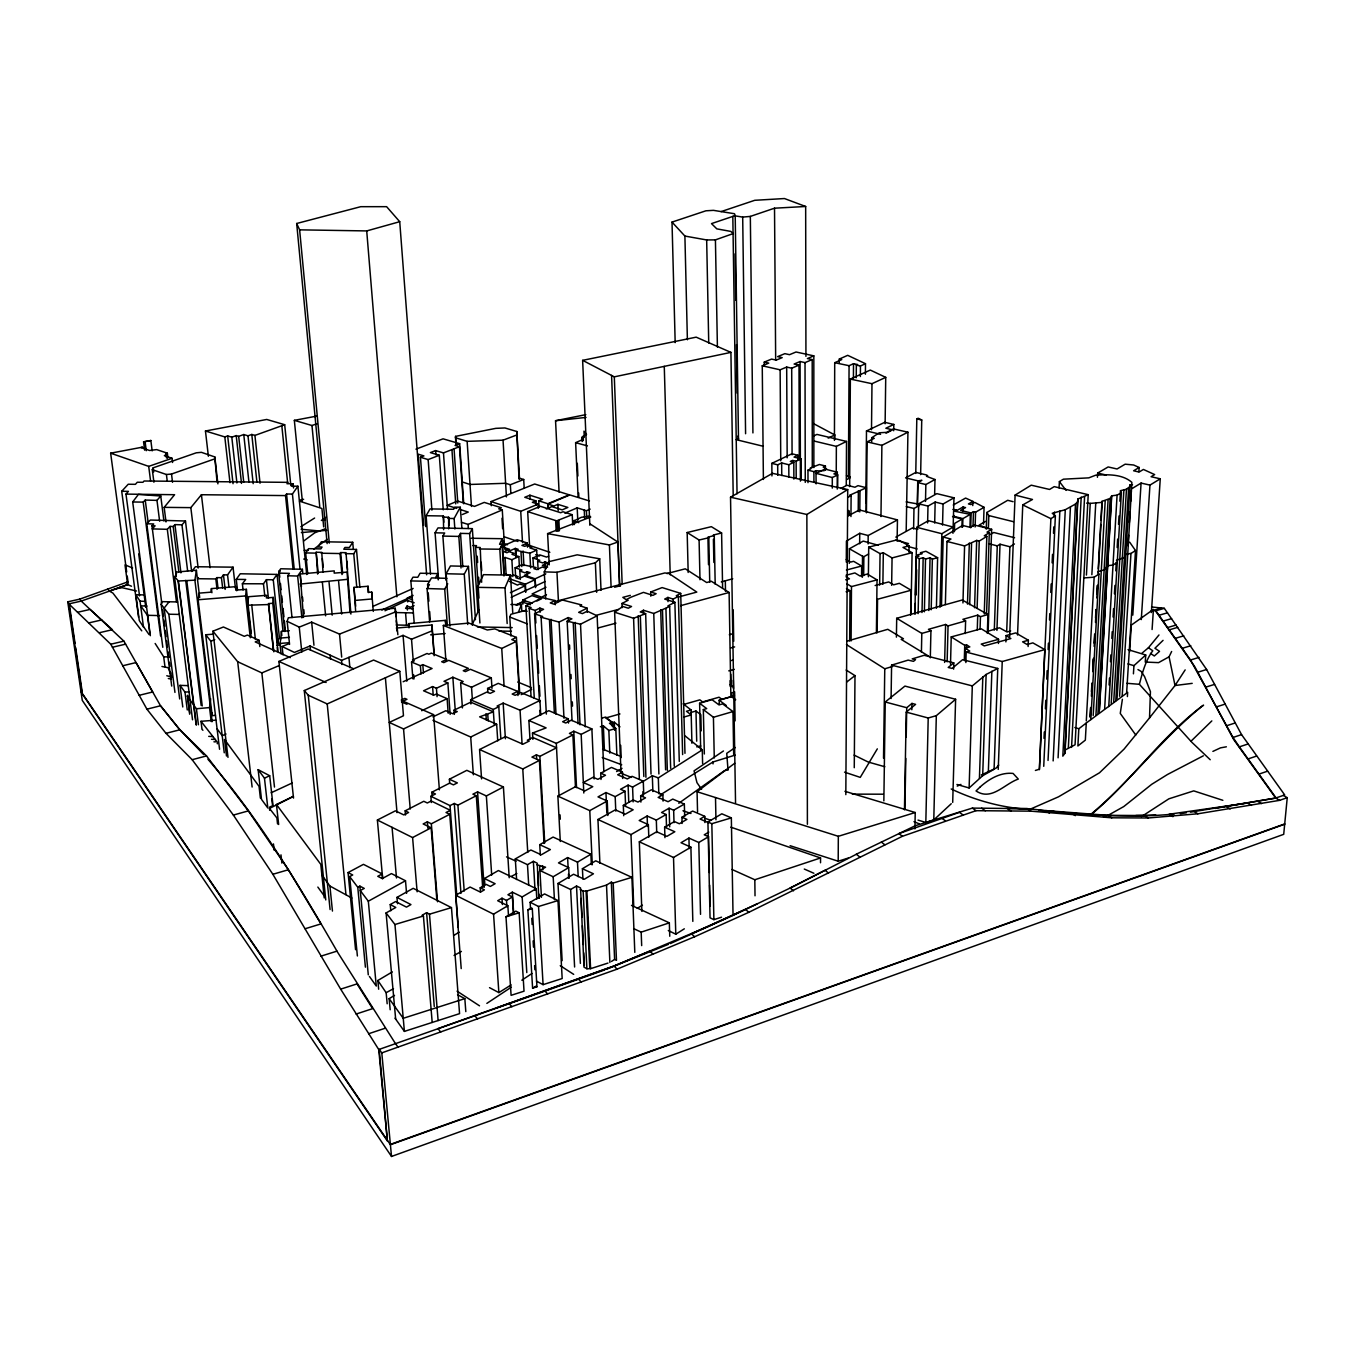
<?xml version="1.0" encoding="UTF-8"?>
<svg xmlns="http://www.w3.org/2000/svg" width="1355" height="1355" viewBox="0 0 1355 1355"><rect width="100%" height="100%" fill="white"/><g stroke="black" fill="none" stroke-linecap="round" stroke-linejoin="round"><path stroke-width="1.5" d="M816.133 483.887L815.947 470.659L821.841 471.201M820.537 862.762L820.537 857.952L730.819 827.16M825.398 470.168L825.415 466.018L819.385 464.494L810.273 468.034L810.832 468.762L807.97 470.168L808.003 482.651M832.275 488.105L832.309 477.536L837.729 474.877L837.678 487.529M834.426 440.375L834.714 362.7L841.743 359.583L839.287 359.075L839.27 363.259M834.731 439.037L834.748 434.921L812.932 423.302M836.255 471.371L836.357 446.388L846.519 441.425L846.265 484.938M837.238 489.07L837.322 472.218L824.958 469.067L816.133 473.352L832.309 477.536M790.117 845.706L838.203 861.221L838.322 836.306L915.235 812.526L914.896 828.921M846.299 562.105L846.418 541.068L859.731 533.311L868.182 535.53L897.45 519.913L897.112 540.916M845.825 794.64L847.722 489.595L772.486 473.335L730.531 497.2L735.545 802.939M848.382 477.451L849.077 365.698L853.515 363.699L857.63 364.546L856.343 365.139L856.241 377.774M303.486 617.44L300.183 574.012L334.245 570.878L334.177 573.114L347.066 572.115L349.996 612.697M848.823 515.544L848.637 510.462M849.009 515.222L849.043 511.072M849.297 563.392L849.399 548.758L863.237 541.102L878.396 545.303M849.653 486.631L850.364 379.078L870.3 370.067L885.73 377.368L885.12 423.759M849.67 640.949L850.008 590.678L846.485 588.527M850.957 516.543L851.109 495.642L849.653 495.269L866.37 487.732L866.15 510.547M851.092 640.949L851.482 586.596L846.723 583.683M853.413 378.418L853.515 363.699M854.26 767.709L854.988 675.62L846.13 670.048M858.206 511.479L858.376 490.679M860.374 376.538L860.459 365.986L865.489 363.699L865.405 374.234M859.646 543.762L859.731 533.311M859.798 511.902L859.985 491.086M861.56 576.502L861.661 566.017L853.599 561.309L850.584 562.088L846.231 559.547M862.339 577.298L862.525 556.244L849.399 548.758M863.677 575.655L863.846 556.702L868.589 554.009M865.794 502.807L866.489 430.975L884.747 422.32L893.809 424.454L893.707 430.755M866.421 512.783L867.132 441.882L874.246 438.326L871.705 437.733L871.672 441.95M868.098 543.914L868.182 535.53M868.386 576.756L868.707 547.149L895.536 540.239L899.585 540.56L909.103 545.828L908.985 552.179M871.502 429.704L871.976 383.702L885.73 377.368M876.397 632.666L877.041 579.889L867.302 574.08L859.951 575.994L854.903 572.945L846.062 575.248M877.142 632.785L877.549 599.249L911.119 590.238L910.645 615.238M879.649 585.089L880.056 553.619L868.707 547.149M880.97 516.56L881.885 445.338L907.935 432.211L906.19 530.889M882.884 584.225L883.308 552.772L880.056 553.619M883.528 758.173L884.764 668.794L846.435 644.574M883.85 800.873L885.238 701.992L904.92 686.087L955.614 699.265L952.701 802.397M891.641 585.326L892.064 557.921L883.308 552.772M891.082 698.536L891.59 665.136L908.138 660.122L913.507 661.342L915.506 659.665L912.186 658.903L924.144 655.295L953.785 662.9L953.615 669.167M896.4 637.138L896.705 618.287L962.253 599.994L987.964 614.543L987.321 633.395M904.463 809.799L906.258 712.12L915.573 704.38L911.949 703.414L906.749 707.716L906.207 737.323M904.886 809.206L905.817 758.461M910.95 613.561L912.101 552.671L902.989 547.42L909.103 545.828M913.592 528.992L913.981 508.481L919.283 505.517M915.76 473.437L916.81 418.898L918.148 418.238L921.739 419.999L920.638 474.623M911.83 709.749L911.949 703.414M914.896 613.815L916.014 556.939L918.927 556.177L916.929 555.059L922.179 553.67L920.435 552.721L925.922 551.265L937.609 557.701L936.407 608.31M915.082 614.069L915.286 603.483M915.455 595.031L916.793 527.332L928.378 520.676L953.124 527.027L941.844 533.718L916.793 527.332M917.267 505.737L917.725 482.566L921.874 480.297L917.962 480.839L905.631 477.875L915.811 472.404L926.193 474.877L927.701 475.673L926.515 476.316L934.984 479.518L934.645 494.219M917.504 503.958L917.962 480.839M916.132 594.997L916.641 569.778M918.233 526.926L918.69 503.789L936.847 493.643L953.971 497.81L952.971 533.294M918.131 613.595L919.249 558.751L916.014 556.939M922.01 612.528L923.161 557.718L919.249 558.751M921.417 652.145L921.807 633.412L896.705 618.287M925.499 501.418L925.855 484.531L934.984 479.518M924.381 611.799L925.516 559.022L923.161 557.718M927.616 522.962L927.989 506.093L935.17 502.061L943.063 504.009L953.971 497.81M928.886 610.546L930.055 557.82L925.516 559.022M918.013 820.114L925.821 822.434L928.209 717.998L936.322 715.66L955.614 699.265M931.19 609.767L932.359 559.09L930.055 557.82M930.309 657.819L930.936 630.786L928.463 629.33L945.604 624.469L948.06 625.908L965.607 620.912L965.234 633.53M934.679 523.064L935.17 502.061M925.821 822.434L933.781 819.944L936.322 715.66M940.031 607.294L941.844 533.718M942.538 525.062L943.063 504.009M941.471 606.193L943.182 537.071L962.541 525.435L970.316 527.349L974.194 525.012L991.64 529.297L988.1 632.785M945.367 604.533L946.993 541.458L950.956 539.036L943.182 537.071M944.621 662.426L945.604 624.469M947.128 661.816L948.06 625.908M950.499 664.323L951.227 636.918L981.189 628.771L998.567 639.306L998.415 643.473M954.411 531.702L954.631 523.403L962.152 519.067L961.914 527.332M962.965 511.191L963.083 506.99L965.539 507.6L960.678 510.361L971.145 513.003L973.466 511.665L975.566 512.19L984.069 507.312L983.527 524.131M962.66 526.892L962.897 518.626L970.332 514.341L969.96 527.01M962.948 602.958L964.591 545.913L976.684 540.425L979.259 541.068L986.83 536.394L984.238 613.967M964.303 659.953L964.743 645.353L951.227 636.918M964.726 660.732L965.099 648.181L969.807 646.877L966.555 644.861L964.743 645.353M967.487 604.127L969.333 542.999M965.861 662.561L966.183 652.077L969.74 651.077L965.099 648.181M966.437 649.028L966.555 644.861M970.705 527.773L971.145 513.003M969.689 604.72L971.552 543.575M972.771 505.601L972.907 501.418L965.607 498.064L953.226 505.025M973.009 526.434L973.466 511.665M975.109 526.96L975.566 512.19M974.567 607.734L976.684 540.425M969.113 787.966L972.314 685.901L986.135 674.468L997.754 668.455L994.079 769.284L982.68 775.721L969.113 787.966L956.952 784.477M977.107 608.429L979.259 541.068M977.26 629.804L977.734 615.136L962.897 619.337L965.607 620.912M980.055 629.262L980.461 616.677L977.734 615.136M986.271 529.195L986.813 512.495L1007.697 500.3L1013.117 501.689M979.428 778.295L982.832 676.873M988.405 528.145L988.828 515.577L986.813 512.495M986.559 614.188L989.302 532.667L987.05 532.109L991.64 529.297M982.68 775.721L986.135 674.468M1029.529 809.477L1058.458 796.842L1099.498 772.79L1124.091 749.078L1149.531 717.879L1150.429 691.626L1144.569 676.619L1141.181 671.403L1137.963 669.573M988.32 772.265L991.877 671.25M994.299 630.075L997.28 545.879L1000.024 544.219L1009.915 546.759L1014.455 543.948M996.924 630.414L1000.024 544.219M998.229 769.386L1002.243 661.528L1044.824 649.604L1039.37 769.234L1035.406 770.453M1005.884 641.897L1006.121 635.58L1015.691 632.921L1028.377 640.254L1028.123 646.504M1006.714 631.057L1009.915 546.759M1009.644 636.731L1015.098 495.1L1031.223 485.175L1049.549 489.443L1054.224 486.631L1088.217 494.677L1075.057 744.776L1065.166 749.976L1064.81 753.414L1062.828 756.158L1075.497 504.043L1077.564 501.79L1077.886 498.996L1088.217 494.677M1017.537 635.004L1022.754 504.907L1032.476 499.47L1015.098 495.1M1039.42 769.657L1050.887 518.66L1055.376 515.882L1052.259 513.274L1065.284 509.717L1075.497 504.043M1044.011 738.356L1044.298 732.005M1045.383 708.75L1045.772 700.281M1046.754 679.143L1047.144 670.691M1048.126 649.536L1048.414 643.185M1049.498 619.929L1049.786 613.595M1050.769 592.44L1051.158 583.988M1052.124 562.833L1052.53 554.381M1053.496 533.226L1053.8 526.892M1054.292 516.323L1054.478 512.088M1043.74 766.303L1055.376 515.882M1059.085 487.902L1059.39 481.601L1063.387 479.179L1088.81 477.858L1095.619 475.215C1107.679 474.385 1122.347 473.979 1131.865 482.363L1119.586 696.233M1048.042 760.426L1059.847 511.072M1053.14 760.917L1065.284 509.717M1058.086 757.818L1070.433 507.126M1064.81 753.414L1077.564 501.79M1065.166 749.976L1077.886 498.996M1068.35 747.706L1081.205 497.116M1071.551 747.418L1084.576 496.845M1086.422 575.062L1090.233 503.399L1102.14 502.366L1101.988 501.35L1110.168 498.403L1111.71 495.811L1117.079 495.134L1121.364 492.729L1120.5 490.679L1126.462 489.223L1129.901 486.53L1130.053 484.853L1132.509 484.684M1086.27 723.011L1078.817 728.77L1077.902 745.961L1085.338 740.135L1086.27 723.011L1127.665 692.371L1127.394 696.572M1091.859 574.706L1095.755 503.044M1097.431 477.265L1097.669 473.081L1108.153 466.95L1117.062 468.982L1125.158 464.189L1133.661 465.002L1139.132 467.492L1138.861 471.676M1086.303 720.86L1094.146 577.179L1098.922 574.097L1098.244 572.708M1090.064 716.761L1090.572 707.632M1091.453 691.524L1091.927 683.106M1092.774 667.642L1093.248 659.224M1094.129 643.134L1094.637 633.954M1095.534 617.897L1095.992 609.479M1096.856 593.964L1097.33 585.546M1098.261 568.71L1100.7 524.504M1100.938 520.303L1101.988 501.35M1090.233 717.252L1090.775 707.446M1091.402 696.182L1092.096 683.547M1092.757 671.657L1093.502 658.259M1094.163 646.386L1094.789 635.088M1095.484 622.453L1096.178 609.818M1096.839 597.962L1097.533 585.326M1098.16 573.995L1102.14 502.366M1090.843 719.539L1098.922 574.097M1093.197 715.508L1105.206 500.876M1095.941 714.83L1108.102 499.707M1097.94 713.289L1110.168 498.403M1099.193 711.765L1111.456 497.116M1099.447 710.189L1111.71 495.811M1104.647 708.733L1117.079 495.134M1109.084 684.952L1109.491 678.059M1110.439 661.697L1110.846 654.905M1111.811 638.459L1112.201 631.735M1113.082 616.999L1113.573 608.581M1114.437 593.846L1114.928 585.428M1115.792 570.845L1116.3 562.257M1117.164 547.522L1117.655 539.104M1118.519 524.368L1119.027 515.95M1119.891 501.215L1120.5 490.679M1108.746 706.582L1121.364 492.729M1111.202 703.33L1123.888 490.137M1113.691 702.263L1126.462 489.223M1115.775 700.806L1128.613 487.986M1117.062 698.435L1130.053 484.853M1128.004 545.659L1128.647 535.123M1129.409 522.454L1130.053 511.902M1130.697 501.35L1131.34 490.815M1122.16 696.368L1130.968 553.467L1135.507 550.537L1129.664 542.152M1126.615 693.099L1135.507 550.537M1129.63 651.636L1131.29 625.129L1153.427 609.394L1152.089 629.533M1132.797 615.136L1141.079 483.074L1149.955 485.107L1160.27 478.806L1151.394 612.528M1133.424 673.825L1133.949 665.644L1145.737 654.99L1128.038 649.638M1141.283 619.591L1149.955 485.107M1145.737 654.99L1145.263 662.053L1158.542 662.646L1169.06 656.819L1171.635 651.484M519.236 474.25L518.965 478.01L523.707 479.501L524.165 487.749M519.033 478.993L516.814 431.5L504.941 427.96L495.828 428.349L455.551 436.378L455.822 444.017M289.343 630.752L281.4 631.396L280.773 638.662L277.352 638.95L277.453 651.433M277.03 643.117L272.778 603.28L273.287 597.403L266.376 597.945L266.664 595.319L248.609 596.708L247.626 605.228L251.149 636.715M1283.287 795.368L1287.25 797.672L1283.71 834.324L391.51 1156.459L82.282 700.399L67.75 601.823L79.759 599.13L127.675 581.922M273.473 650.722L268.493 604.55L268.578 603.585L272.778 603.28M189.649 714.221L187.515 695.318L189.751 713.103M247.626 605.228L268.493 604.55M210.652 698.757L209.534 707.581L211.245 721.554M250.285 637.765L245.594 595.929L246.39 589.323L235.77 590.153L236.261 586.63L211.431 588.595L210.889 592.169L199.219 593.134L198.118 599.757L212.125 714.983M1122.397 699.282L1120.263 713.424L1135.778 735.02M212.142 721.673L194.9 580.16L196.39 570.286L176.726 572.047L175.862 576.366L174.507 576.485L192.529 719.793M211.871 712.764L211.414 715.694L215.462 715.355M171.712 686.07L161.16 604.313L161.618 601.637L177.573 601.942M202.911 730.277L202.149 729.481M217.02 481.821L214.801 456.94L201.404 452.333L196.221 452.824L153.183 467.814L152.302 469.677L153.911 482.228M281.044 653.889L279.926 643.439L281.027 638.036L289.411 637.307M607.955 963.083L590.594 968.673L586.901 968.757L583.971 967.114L580.567 887.965L576.519 886.018L570.641 889.473L557.989 883.477L562.139 960.695M1210.218 759.732L1191.875 742.32L1139.386 684.309C1142.384 672.758 1145.568 660.427 1152.783 650.756L1148.43 647.758L1141.977 653.178M538.731 897.84L537.258 863.203L533.345 861.323L527.485 864.659L515.307 858.901L516.594 879.497M289.564 644.37L287.158 621.318L288.344 617.778L395.22 608.226L397.862 634.716M510.937 636.003L509.785 617.033L510.869 614.289L525.892 610.377M518.355 612.308L521.421 604.669L510.886 604.499M507.16 623.52L504.975 587.833L510.496 575.13L483.447 574.672L477.536 587.342L479.907 622.978M472.133 624.926L478.874 609.699M501.35 574.198L499.809 549.232L502.061 544.337L499.555 544.287L502.18 538.697L471.303 538.257M545.709 598.995L544.27 571.878L549.08 561.614L577.213 554.822L599.706 558.802L601.027 590.306M481.652 582.244L480.229 547.488L475.622 547.386L478.976 598.08M412.14 609.411L412.564 608.564L405.568 608.395L407.076 606.024L410.345 607.209L414.037 605.617M475.622 547.386L476.52 545.625L472.709 545.557M435.666 577.535L437.784 573.605L420.084 573.216L417.797 577.281L412.953 577.179L410.853 580.922L414.207 623.063M467.729 624.52L464.257 574.181L468.457 566.373L450.47 565.95L446.151 573.741L449.945 626.112M454.857 528.992L454.111 518.525L460.277 507.21L454.823 507.126L453.637 509.277L430.06 508.921L426.114 515.713L430.517 574.13M475.436 619.709L469.643 533.582L472.353 528.636L437.97 527.908L435.091 532.803L438.512 578.924M461.022 567.999L458.837 536.428L460.514 533.379L469.643 533.582M443.627 529.686L443.373 515.984L426.114 515.713M589.848 516.086L581.363 517.305L573.893 520.913L578.754 522.674M448.691 528.89L448.624 517.237L442.729 517.153M447.286 624.587L444.711 589.086L447.743 583.768M446.083 580.262L442.882 536.089L444.677 533.006L435.091 532.803M427.909 588.68L427.587 584.53L431.517 577.891L446.913 578.348M429.62 621.928L427.079 588.544L429.433 584.581L427.587 584.53M877.329 748.858L860.256 777.38L844.538 772.147M350.911 614.069L345.999 552.671L340.681 552.569L340.037 553.551L341.985 574.571M356.788 587.443L353.74 553.788L356.484 549.436L343.78 549.232L344.932 547.454L349.336 547.539L352.723 542.271L321.406 541.746L317.849 546.997L322.067 547.064L320.864 548.894L308.567 548.673L305.654 552.925L307.737 573.91M293.036 568.897L285.532 495.591L286.566 494.016L292.426 494.05L297.897 486.208L291.427 486.157L293.12 483.752L286.972 483.718L287.954 482.346L144.07 481.008L142.953 482.278L137.278 482.245L135.415 484.328L128.217 484.243L121.713 491.272L138.549 617.152M322.998 572.098L321.762 552.349L316.172 552.247L317.629 574.097M279.435 637.934L273.253 579.788L277.013 574.418L240.242 573.775L236.261 579.347L237.447 589.713M301.894 617.897L297.643 576.027L302.402 569.286L280.739 568.761L279.13 570.98L279.791 577.23M228.995 587.376L227.555 574.893L233.043 567.169L195.442 566.729L191.851 571.505M222.66 588.104L221.441 577.67L223.456 574.842L227.555 574.893M264.818 596.302L263.463 583.802L266.427 579.669L273.253 579.788M292.019 617.609L287.7 575.773L289.411 573.385L278.69 573.114L284.838 631.532M217.054 589.374L215.818 578.941L216.766 577.62L221.441 577.67M278.69 573.114L280.231 571.014L279.13 570.98M198.44 577.569L197.593 578.721L215.818 578.941M1149.531 717.879L1175.022 685.511L1185.168 669.895M150.337 635.681L132.688 501.977L138.396 494.44L160.754 495.998L163.904 520.947M243.087 590.001L242.376 583.751L245.678 579.483L236.261 579.347M169.104 601.772L164.124 608.124L174.947 692.405M198.152 568.067L190.835 507.634L201.421 494.727L285.532 495.591M166.004 521.929L164.175 507.363L174.592 494.711L125.981 494.101L139.531 595.878M1148.43 647.758L1158.965 634.987M159.636 521.252L156.977 500.368L160.754 495.998M998.737 765.101L996.077 768.116L981.274 774.975M125.981 494.101L128.403 491.374L121.713 491.272M578.111 496.997L575.621 442.662L583.141 439.359L581.939 437.394L586.529 434.362L583.988 431.161L584.259 437.462M161.804 603.483L151.98 525.757L155.08 525.842L152.183 528.89L167.309 529.314L170.019 526.401L173.186 526.502L174.947 524.622L181.96 524.825L185.483 520.998L191.614 571.2M151.98 525.757L153.691 523.962L146.763 523.775L162.803 647.3M384.972 610.766L407.127 600.282L414.19 602.772M146.763 523.775L150.337 520.032L185.483 520.998M132.688 501.977L143.19 502.112L145.239 500.063L156.977 500.368M1163.064 640.339L1154.934 648.249L1159.524 651.349L1154.308 655.989L1150.497 653.415M1190.977 741.253L1211.827 720.911M933.781 819.944L951.244 803.735M544.27 571.878L556.956 572.267L595.37 562.799L599.706 558.802M1091.012 814.677C1131.035 781.547 1160.473 737.543 1202.105 706.124L1203.596 705.193L1202.749 705.667C1161.862 738.441 1130.68 781.327 1090.419 814.66M953.785 662.9L948.229 667.456L952.108 668.422L962.609 659.682L997.754 668.455M846.841 681.955L854.988 675.62M697.554 811.797L697.063 791.726L734.732 763.238M303.859 540.882L314.75 532.803L325.268 528.789M313.666 549.249L327.148 539.324M678.804 803.261L724.214 770.826L728.228 769.538M326.386 517.034L321.389 520.422L325.437 520.066M735.291 747.503L726.737 753.312L728.008 769.979M723.451 750.975L694.065 770.86L696.961 782.648L701.602 789.288M531.973 973.483L521.827 980.207M486.852 1003.394L511.343 987.168M611.461 961.457L614.611 959.442L616.474 960.356L613.205 883.037L611.325 882.156L606.515 885.069L586.884 891.031L583.141 891.133L580.16 889.558M642.609 781.767L652.331 775.721L658.327 777.889L702.28 749.874L685.105 735.917M300.827 526.722L314.614 518.033M668.303 930.529L675.789 934.188L684.326 928.819M489.528 987.66L498.86 992.605L511.14 984.933M660.139 795.012L713.018 761.967L735.138 755.108M532.6 988.185L535.835 986.186L536.953 986.796L532.295 908.561L531.177 907.986L527.874 909.899L532.6 988.185L536.953 986.796M989.302 532.667L984.289 535.767L986.83 536.394M730.531 497.2L806.869 514.477L847.722 489.595M1132.102 488.545L1141.079 483.074M637.29 908.324L642.422 905.208M390.172 1009.746L389.156 998.635L394.508 995.417M1117.248 562.461L1113.014 565.035L1107.713 565.729L1104.139 569.879L1098.092 571.624M990.556 534.446L993.791 532.498L1014.573 537.732M1139.132 467.492L1133.627 470.778L1139.115 472.031L1143.4 469.44L1154.629 474.572L1151.106 476.723L1160.27 478.806M378.655 989.201L377.842 980.495L392.306 971.908M453.806 935.39L459.243 932.155M582.921 879.056L582.413 868.707L595.726 860.815L631.921 877.346L634.801 952.362M557.989 883.477L573.588 874.246L584.327 879.26L593.422 873.789L582.413 868.707M641.864 911.39L639.323 841.811L673.52 857.461L690.898 847.18L692.828 921.383M690.898 847.18L681.04 842.725L688.933 838.068L698.79 842.488L708.563 836.696L709.359 872.501M616.593 771.554L622.013 768.353M508.532 916.285L507.854 905.733L497.675 900.736L501.994 898.213L506.499 900.414L512.393 896.942L513.46 913.744M461.208 968.588L455.687 895.282L493.559 914.168L507.854 905.733M721.538 917.2L713.882 919.639L710.054 917.826L707.92 821.994L721.809 813.796L731.344 817.878L733.004 913.541M708.784 832.122L704.261 834.799L708.563 836.696M985.407 521.421L979.191 525.096L988.049 528.552M569.202 878.006L568.677 867.623L558.514 862.898L567.61 857.58L577.484 862.136L590.882 854.26L591.356 864.558M536.817 864.744L545.574 867.217L539.934 870.503L553.179 876.753L568.677 867.623M512.393 896.942L507.922 894.757L512.326 892.166L522.149 896.942L536.207 888.66L536.817 899.127M530.516 908.595L530.144 902.278L544.574 893.927L557.972 900.584L562.173 978.53L543.084 984.662L536.461 981.122M704.871 822.57L704.736 816.337L700.078 819.03L708.529 822.722M480.517 891.963L480.229 887.796L486.14 884.375L490.358 886.441L495.1 883.714L484.446 878.531L484.87 884.747M505.991 916.81L515.832 911.119L519.151 912.796L524.029 991.183L511.089 995.332L505.991 916.81L519.151 912.796M639.323 841.811L656.701 831.767L666.88 836.357L674.807 831.75L664.627 827.211L664.949 837.661M682.107 823.467L681.938 817.234L692.625 811.069L704.736 816.337M664.627 827.211L674.417 821.57L679.363 823.755L686.866 819.402L681.938 817.234M484.446 878.531L498.386 870.537L536.207 888.66M455.687 895.282L470.083 887.034L480.449 892.132L484.413 889.845L480.229 887.796M395.033 1018.198L404.4 1031.392L459.565 1013.642L451.469 907.613L429.484 914.185L426.605 912.694L422.066 915.303L423.421 915.997L432.194 1022.449M599.909 863.271L597.945 819.504L630.99 834.578L648.368 824.636L648.808 837.187M540.34 855.174L539.747 844.673L553.077 837.068L590.882 854.26M515.307 858.901L530.906 850.008L541.255 854.819L550.35 849.568L539.747 844.673M648.368 824.636L639.221 820.503L647.131 816.015L656.328 820.097L666.135 814.507L666.508 827.007M666.135 814.507L661.579 812.509L669.116 808.207L673.655 810.205L684.343 804.091L684.682 816.506M963.083 506.99L957.172 510.327L953.48 509.395M972.907 501.418L968.452 503.941L970.908 504.551L974.719 502.383L984.069 507.312M395.66 1019.096L386.09 912.931L395.796 907.46L390.24 904.564L390.799 910.78M954.327 515.577L953.259 516.187L962.897 518.626M390.24 904.564L395.609 901.549L406.466 907.122L410.955 904.581L396.947 897.4L397.506 903.717M663.069 801.11L662.866 794.775L658.174 797.418L668.083 801.72L672.758 799.077L684.343 804.091M396.947 897.4L413.19 888.321L451.469 907.613M1103.41 816.506L1108.034 815.371L1123.769 806.564L1151.716 784.308L1167.468 774.501L1203.342 755.819M597.945 819.504L615.356 809.816L625.197 814.236L633.141 809.782L623.317 805.395L623.723 815.727M623.317 805.395L633.124 799.941L637.951 802.075L645.505 797.858L640.661 795.758L640.898 802.092M640.661 795.758L651.382 789.796L662.866 794.775M895.824 537.122L912.389 527.959L917.792 529.399M369.424 976.464L376.284 986.05L368.323 901.211L405.501 880.75L406.568 893.335M560.293 841.472L557.887 796.13L589.781 810.612L607.243 801.008L607.853 815.507M625.587 805.649L625.011 791.235L620.539 789.271L628.11 785.121L632.582 787.086L643.286 781.174L643.727 793.81M607.243 801.008L598.029 796.892L605.956 792.54L615.187 796.638L625.011 791.235M387.174 1003.767L386.158 992.707L393.492 988.676M454.06 955.461L461.394 951.43M651.027 774.112L645.641 613.646L640.254 611.952L643.456 610.241L653.754 613.476L669.658 606.481L674.248 766.134M382.584 878.091L382.212 873.924L377.791 876.312L382.246 878.582L391.426 873.585L405.501 880.75M365.41 967.165L357.771 887.254L359.854 886.119L364.241 888.406L360.261 890.557L368.323 901.211M622.707 778.464L622.47 772.181L617.677 774.772L627.314 778.939L632.091 776.33L643.286 781.174M557.887 796.13L575.35 786.764L584.784 790.981L592.745 786.679L583.311 782.513L593.151 777.245L597.911 779.328L605.482 775.263L600.722 773.18L600.993 779.464M600.722 773.18L611.461 767.421L622.47 772.181M620.98 772.316L614.628 612.223L633.581 618.253L645.641 613.646M355.569 949.686L348.066 872.569L363.462 864.355L382.212 873.924M357.381 955.969L349.675 876.583L352.69 874.974L348.066 872.569M847.857 497.353L851.109 495.642M482.668 887.356L476.299 795.724L472.929 794.166L477.57 791.879L486.36 795.944L503.416 786.984L509.209 877.735M382.686 878.785L377.384 820.029L412.598 837.559L431.127 827.82L436.886 900.431M614.628 612.223L622.792 606.464L628.313 608.209L631.532 606.498L621.979 603.483L622.131 607.667M682.632 754.583L678.364 596.386L673.181 599.096L667.88 597.42L664.695 599.079L674.875 602.281L679.278 761.425M674.875 602.281L667.913 605.922L669.658 606.481M621.979 603.483L628.127 600.282L626.196 599.672L630.922 597.199L643.473 592.372L652.941 595.37L656.125 593.71L650.688 592L650.823 596.2M684.969 753.312L680.718 593.388L676.264 595.726L678.364 596.386M848.179 515.798L859.426 509.937L897.45 519.913M840.828 488.444L846.994 485.242L854.937 487.241L858.003 485.632L866.37 487.732M532.363 603.178L522.657 600.146L522.895 604.161M405.518 814.999L405.179 810.832L423.776 801.279L427.333 802.99L431.246 800.991L450.368 810.341L446.032 812.509L449.758 814.304L458.278 927.447M481.567 778.888L479.568 749.518L522.776 768.979L539.409 760.409L544.066 843.437M431.127 827.82L423.183 823.942L427.35 821.841L431.347 823.789L449.758 814.304M131.469 586.224L127.675 584.649L81.232 601.095L68.834 603.89L82.045 693.54L387.378 1140.91L379.197 1049.312L381.788 1052.886L617.084 969.164L694.59 936.762L748.807 912.322L902.413 836.289L976.04 810.68L1030.884 811.154L1111.761 817.81L1148.21 817.98L1197.888 813.796L1279.611 800.348L1287.25 797.672M432.126 796.401L431.788 792.252L449.64 783.122L453.434 784.884L457.329 782.902L449.386 779.227L449.691 783.427M479.568 749.518L505.551 736.595L522.945 744.217L529.229 741.049L527.332 740.22L532.752 737.459L556.532 747.808L539.866 756.361L536.428 754.82L531.956 757.106L539.409 760.409M431.364 802.516L430.873 796.283L450.012 805.598L454.281 803.464L457.905 805.175L476.299 795.724M856.36 854.26L795.944 885.272L733.97 914.981L670.335 943.571M846.824 479.484L850.059 477.824M650.688 592L662.121 587.579L680.718 593.388M449.386 779.227L466.831 770.334L503.416 786.984M377.384 820.029L395.406 810.832L403.79 814.914L408.566 812.492L405.179 810.832M594.134 778.939L591.881 728.905L581.176 734.376L573.775 731.226L569.456 733.428L572.894 734.918L575.469 787.238M532.854 739.322L532.498 733.055L556.295 743.37L572.894 734.918M521.184 694.641L531.651 689.339M511.462 876.312L516.865 873.585M572.047 720.572L567.152 621.2L580.516 624.181L597.132 615.797L603.856 771.74M568.524 723.079L568.321 718.861L562.647 721.724L565.712 723.011L571.268 720.216L591.881 728.905M430.873 796.283L435.446 793.979L431.788 792.252M269.679 810.307L269.476 808.427L293.408 796.452M539.493 701.958L534.598 613.798L543.575 609.327L539.883 608.107L535.191 610.428L529.212 608.446L534.277 698.282M546.353 714.102L541.102 617.253L542.661 616.491L534.598 613.798M567.152 621.2L571.912 618.845L568.185 617.575L559.107 622.081L541.102 617.253M532.498 733.055L546.099 727.889L528.89 720.504L529.991 739.491M871.705 437.733L879.293 432.787L886.407 432.381L893.385 428.891L907.935 432.211M587.308 612.358L587.121 608.175L578.67 612.358L582.413 613.612L587.257 611.19L597.132 615.797M529.212 608.446L531.075 607.514L525.876 605.787L531.058 696.504M555.313 604.77L555.093 600.553L550.282 602.941L553.975 604.161L562.291 599.994L581.702 604.957L580.025 605.804L587.121 608.175M432.99 720.301L470.71 737.018L496.658 724.231L497.742 740.863M828.193 438.139L834.748 434.921M515.95 604.974L525.384 600.35M517.153 604.855L522.674 602.145L530.533 604.753M525.876 605.787L542.373 597.674L555.093 600.553M825.415 466.018L823.23 467.085L826.567 468.932L825.263 469.558M500.808 738.289L498.792 706.751L497.116 706.04L503.162 703.11L520.066 710.24L539.934 700.467L540.747 715.135M528.89 720.504L548.826 710.681L568.321 718.861M807.97 470.168L813.915 471.659L815.947 470.659M837.322 472.218L833.918 473.894L837.729 474.877M536.936 600.993L541.509 598.758L531.99 595.607L522.657 600.146M470.896 703.99L470.608 699.807L493.254 709.461L498.792 706.751M517.966 695.555L517.729 691.389L512.207 694.065L515.171 695.301L520.794 692.557L539.934 700.467M454.315 714.39L454.01 710.189L470.778 702.178L493.406 711.849L479.653 716.846L496.658 724.231M771.943 475.944L771.842 463.359L777.685 464.833L781.666 462.936L788.796 464.748L793.81 462.343L793.878 479.111M546.488 594.777L541.594 597.132L532.092 593.964L545.98 587.274M445.964 661.138L443.322 625.434L501.74 648.452L516.221 641.457L519.338 693.929M793.81 462.343L790.321 461.445L792.59 460.361L796.13 461.259L801.11 458.854L801.178 479.755M886.001 433.177L891.116 430.704M519.626 691.795L516.407 637.392L511.817 639.594L516.221 641.457M278.656 824.484L276.454 804.48L293.374 796.334M813.525 436.022L816.93 434.413L846.519 441.425M771.842 463.359L791.947 453.79L797.875 455.263L797.892 459.43M797.875 455.263L794.064 457.092L801.11 458.854M893.809 424.454L885.865 428.248L892.826 429.891M487.885 692.574L487.614 688.425L498.25 683.343L517.729 691.389M470.608 699.807L486.936 692.015L490.188 693.37L494.507 691.304L487.614 688.425M403.485 715.779L389.241 722.435L403.553 728.939L433.6 714.644L439.393 789.846M432.906 716.863L445.846 710.714L452.773 713.729L457.228 711.612L454.01 710.189M269.543 807.157L273.016 805.514L269.696 775.738L258.144 769.691L261.498 799.348L267.816 807.987L264.462 778.16L258.144 769.691M421.676 710.714L447.116 698.655L448.2 713.238M462.428 707.92L460.632 682.7L471.523 687.256L491.306 677.873L492.001 688.357M510.395 592.66L525.079 585.783L525.418 591.762M447.116 698.655L436.327 694.031L433.837 695.2L423.573 690.779L432.567 686.595L436.429 688.238L447.844 682.92L450.165 714.407M757.123 903.87L708.58 926.329L614.086 966.03L497.065 1007.73M520.303 579.483L519.812 571.048L524.944 572.775L527.197 571.725L530.11 572.708L524.571 575.248L535.14 578.805L545.811 573.843M509.717 578.873L525.401 584.191L535.106 579.669L535.547 587.613M401.232 700.061L404.823 698.384L406.957 699.316L401.487 701.873L406.991 704.278M460.632 682.7L463.173 681.531L452.841 677.212L444.017 681.311L447.844 682.92M271.136 792.777L292.121 783.021M1212.894 751.398L1220.516 747.858L1226.377 746.808M511.123 597.301L545.133 581.532M264.462 778.16L269.696 775.738M957.223 786.12L960.932 784.41M412.919 678.872L411.547 662.036L420.389 665.728L422.794 664.627L432.059 668.506L403.18 681.734M538.104 569.608L537.647 561.224L539.781 560.242L532.955 557.989L533.413 566.356M548.656 556.143L546.573 557.091L539.781 554.889L532.955 557.989M519.812 571.048L521.98 570.048L515.137 567.779L515.628 576.18M547.657 567.101L542.39 565.357L547.894 562.833L544.998 561.885L542.779 562.901L537.647 561.224M515.137 567.779L522.098 564.612L536.14 567.593L533.887 568.626L536.8 569.591L542.322 567.051L545.862 568.202M510.869 575.926L513.037 574.927L518.169 576.654L515.849 577.721L518.796 578.704L524.436 576.112L535.106 579.669M502.959 558.429L505.093 557.464L511.868 559.7L518.813 556.566L519.422 567.067M516.289 556.583L515.933 550.316L529.822 553.213L536.665 550.13L537.122 558.463M411.547 662.036L414.308 660.8L412.462 660.037L427.045 653.483L428.874 654.228L431.33 653.11L446.743 659.445L441.696 661.731L443.796 662.612L448.776 660.342L468.339 668.371L463.274 670.725L465.409 671.606L470.388 669.285L491.306 677.873M381.839 610.038L412.479 596.285M399.793 671.318L373.59 660.054L304.282 690.559L308.262 695.217L327.216 703.939L399.793 671.318L403.434 715.237M372.676 606.515L413.139 588.443M515.933 550.316L518.186 549.317L515.323 548.402L509.836 550.841L504.721 549.165M527.535 547.166L527.298 543.016L521.929 545.421L524.758 546.336L526.976 545.354L532.007 546.98L529.89 547.928L536.665 550.13M407.703 601.925L407.381 597.945L413.106 595.387M839.287 359.075L847.705 355.332L865.489 363.699M501.35 546.709L517.119 539.73L527.298 543.016M226.014 734.004L222.203 735.697L217.071 728.753M564.849 513.155L577.196 507.854L586.41 510.733L590.17 509.107M529.619 546.556L527.671 511.614L556.634 520.862L572.233 514.697L572.725 525.029M293.527 798.095L278.893 661.443L308.11 648.994L353.536 668.726M259.838 646.572L259.144 640.305L247.406 635.072L244.29 636.325L223.406 626.992L212.921 631.193L237.684 661.731L261.854 672.91L278.876 665.695M799.298 457.804L799.01 365.122L794.115 364.038L800.077 361.531L805.022 362.615L812.204 359.583L812.272 467.56M461.479 522.285L468.068 524.402L502.282 509.92L504.568 547.674M546.319 508.938L551.807 506.618L562.173 509.87L567.847 507.448L557.904 504.348L554.009 505.991L548.064 504.128L548.284 508.277M763.39 479.45L762.255 365.799L780.141 369.813L786.679 367.07L791.693 368.187L799.01 365.122M548.064 504.128L569.879 494.948L589.459 500.96M282.992 654.871L282.111 646.504L294.425 652.433L310.024 645.979L341.562 660.376L403.062 635.36L411.514 639.221L432.228 630.769L431.991 624.977L396.338 628.059M813.864 467.577L813.83 355.857L807.411 358.55L812.204 359.583M527.671 511.614L540.357 506.296L560.682 512.732L562.986 511.767L572.233 514.697M462.343 514.527L468.237 512.071L460.581 509.632M762.255 365.799L768.759 363.106L764.254 362.107L764.288 366.29M491.306 505.703L491.035 501.587L520.726 511.309L538.071 504.145L538.291 508.294M539.087 507.024L538.748 500.808L547.793 503.721L569.236 494.846L534.683 484.006L491.035 501.587M440.714 1032.087L438.004 1028.614L614.035 965.98L649.926 951.108L653.042 954.242M764.254 362.107L771.571 359.092L776.229 360.108L782.191 357.635L777.635 356.636L784.85 353.655L789.542 354.688L796.029 351.995L813.83 355.857M536.14 504.992L535.919 500.859L532.363 502.315L538.071 504.145M538.748 500.808L542.576 499.25L529.89 495.202L524.775 497.285L535.919 500.859M259.144 640.305L255.248 641.914L290.292 657.632M282.111 646.504L288.818 643.744L288.463 642.761L279.926 643.439M212.972 634.191L205.706 634.767L210.855 641.203L214.751 639.611M606.752 969.13L668.405 944.35M287.158 621.318L299.252 627.111L311.65 622.131L339.512 634.089L395.965 611.732M462.224 481.923L469.999 484.463L505.618 483.295L510.344 484.734L523.707 479.501M443.237 509.819L439.308 455.263L430.382 452.604L435.582 450.588L443.475 452.892L459.464 446.71L463.291 502.908M425.69 526.587L420.44 457.245L428.146 459.582L439.308 455.263M420.44 457.245L423.912 455.907L418.187 454.196L423.607 525.401M463.749 503.823L459.65 443.661L455.077 445.439L459.464 446.71M549.232 564.849L547.606 533.616L590.746 517M415.951 449.166L443.068 438.834L459.65 443.661M455.399 437.733L467.136 441.34L503.044 440.172L516.526 435.091M963.032 814.948L959.391 812.339L898.873 833.596L902.413 836.289M302.334 500.977L294.34 420.355L311.972 425.521L317.155 423.658M208.382 456.229L205.452 431.009L224.811 436.92L227.674 435.92L231.807 437.174L236.21 435.599L238.683 436.361L243.764 434.532L247.999 435.819L251.793 434.464L254.926 435.412L284.686 424.708L290.834 485.446M68.834 603.89L110.771 644.218L146.916 709.173L166.004 733.326L192.156 759.698L233.365 815.066L272.863 874.28L340.664 989.15L378.739 1049.549L535.225 994.536M1141.35 816.692L1168.874 798.823L1193.738 790.88L1222.854 800.314M390.375 1144.399L1284.709 823.925M1284.676 824.213L390.409 1144.738L80.978 691.558M537.224 993.842L604.821 969.892M672.012 222.101L684.902 236.058L706.666 239.954L715.423 239.869L733.106 233.636L730.836 231.417L716.812 228.86L711.494 223.609L735.206 215.614L734.495 213.734L713.424 210.347L705.904 210.804L672.012 222.101L675.18 342.629M152.302 469.677L166.411 474.504L171.509 474.03L214.378 459.006M1214.995 808.444L1275.665 798.044L1284.709 794.945L1241.57 734.63L1206.611 669.505L1164.318 608.327L1151.53 606.955M166.462 457.871L165.954 453.688L167.359 453.197L167.885 457.38M126.676 571.912L110.636 453.18L148.711 466.374L172.051 458.278L172.559 462.478M547.606 533.616L609.411 544.947L617.88 542.034L619.574 586.241M1258.947 774.128L1267.552 771.181M167.478 458.227L166.953 454.044L164.378 455.687L172.051 458.278M734.376 215.75L742.692 217.088L750.331 216.41L774.518 208.196L805.666 206.485L805.937 356.365M144.646 450.182L143.579 441.865L150.845 440.51L152.167 450.876M1248.04 758.936L1256.627 756.056M721.097 211.6L754.752 200.303L784.46 198.541L805.666 206.485M368.645 1033.73L385.345 1028.174M1151.411 610.444L1155.849 610.783L1190.503 660.021L1232.999 737.459L1239.368 746.859L1247.938 744.014M731.971 869.453L754.82 879.751L820.537 857.952M633.649 928.615L641.186 932.138L669.336 922.857L669.76 936.254M1232.999 737.459L1241.57 734.63M356.077 1014.065L372.625 1008.645L357.026 983.899L340.664 989.15M1027.242 808.664L972.382 808.105L915.286 825.72L856.292 854.209L859.781 856.97M1226.732 725.721L1235.286 722.926M1216.621 706.836L1225.174 704.092M465.815 1011.626L464.833 998.652L403.248 1018.299L389.156 998.635M1206.052 687.053L1214.588 684.377M838.203 861.221L848.281 858.054M320.813 956.19L336.921 951.159L395.626 1043.858M1198.074 672.148L1206.611 669.505M305.044 928.768L320.966 923.907L288.395 869.741L248.338 810.9L206.519 755.921L179.91 729.769L160.517 705.769L123.898 641.135L81.165 601.027M1190.503 660.021L1199.04 657.395M613.205 883.037L631.921 877.346M527.874 909.899L532.295 908.561M530.144 902.278L538.545 906.495L557.972 900.584M1010.661 630.922L1007.087 632.006L999.482 627.805L987.761 631.311M1182.271 648.317L1190.791 645.742M884.764 668.794L892.657 666.44M1175.259 638.357L1183.762 635.817M386.09 912.931L394.949 924.5L423.421 915.997M1169.28 629.855L1177.766 627.331M707.92 821.994L711.832 823.688L731.344 817.878M1167.637 627.534L1176.14 625.028M600.35 726.754L603.365 725.857L608.852 730.481L609.801 753.092M1163.115 621.115L1171.601 618.625M846.841 641.237L887.779 629.313L903.429 638.747L901.211 639.408L928.141 655.837M704.329 753.99L703.33 709.58L706.683 708.614L699.62 703.245L712.002 699.688L719.014 704.922L722.638 703.889L732.97 711.578L733.682 754.701M703.33 709.58L713.424 717.269L732.97 711.578M1155.849 610.783L1164.318 608.327M1158.999 615.272L1167.485 612.799M272.863 874.28L288.395 869.741M1153.19 610.495L1161.658 608.039M719.268 704.397L719.183 700.213L731.446 696.673L735.697 699.79M684.038 717.015L691.219 714.949L686.477 711.273L691.084 709.952L691.931 743.268M921.807 633.412L930.936 630.786M701.839 702.127L719.082 697.215L721.385 698.943L720.487 699.18M608.852 730.481L615.797 728.499L616.881 755.192M721.046 699.502L734.444 695.691M691.135 712.408L695.979 711.019L700.84 714.729L701.213 730.87M980.461 616.677L987.964 614.543M683.631 704.465L699.858 699.841L702.144 701.585M619.963 713.95L605.719 717.981L612.663 722.621L612.833 726.703M612.663 722.621L614.272 722.164L619.963 726.873M399.725 221.695L386.615 206.671L360.752 206.688L296.677 223.49L299.624 229.842L366.714 230.926L399.725 221.695L426.639 574.791M721.3 581.922L732.75 578.771M729.295 634.733L733.36 633.598M612.409 726.568L612.24 722.486L609.496 723.265L615.797 728.499M733.783 692.253L731.903 692.778L731.971 697.012M601.772 718.133L605.685 717.049L612.24 722.486M728.77 670.861L734.274 669.336M233.365 815.066L248.338 810.9M998.567 639.306L981.24 644.082L984.238 645.912L1010.847 638.561L1006.121 635.58M1028.377 640.254L1022.619 641.847L1027.107 644.506L1032.866 642.88L1044.824 649.604M680.633 605.668L729.109 592.491L730.87 696.199M731.344 660.562L732.682 660.207M678.55 596.979L696.792 592.084L669.048 573.538L664.848 572.945L554.601 601.671M597.758 628.043L615.966 623.165M730.582 647.995L734.63 646.911M630.329 595.37L622.843 597.369L625.942 599.554M596.928 615.119L618.388 609.428M846.13 591.712L850.008 590.678M932.359 559.09L937.609 557.701M875.127 585.529L888.711 581.939L893.623 584.835L899.347 583.311L911.119 590.238M892.064 557.921L912.101 552.671M846.384 570.032L861.661 566.017M192.156 759.698L206.519 755.921M851.482 586.596L877.041 579.889M666.931 573.588L685.291 568.812L706.683 582.548L711.307 581.244L729.109 592.491M614.645 587.223L620.675 585.665M845.689 579.788L849.433 578.822L846.011 576.739M114.057 589.425L121.357 587.545L136.567 591M166.004 733.326L179.91 729.769M146.916 709.173L160.517 705.769L178.555 728.312L203.758 754.65M722.605 587.765L721.605 532.989L713.34 535.039L714.237 535.598L715.186 584.157M714.237 535.598L707.92 537.156L708.817 537.732L709.732 582.142M139.175 695.318L152.675 691.982L136.008 662.578L122.712 665.762M688.171 572.471L687.171 532.532L711.358 526.672L721.605 532.989M112.448 647.25L125.609 644.15M110.771 644.218L123.898 641.135M687.171 532.532L699.095 540.018L708.817 537.732M99.474 632.7L112.414 629.702L90.074 609.428L77.557 612.274M89.007 622.86L101.744 619.929M696.758 746.893L700.755 745.978M589.848 525.249L582.633 360.345L614.306 376.842L730.921 352.385L733.207 495.879M299.641 500.114L303.639 499.301M582.633 360.345L696.182 337.158L730.921 352.385M559.09 492.102L555.55 420.728L585.817 414.647M143.579 441.865L150.845 440.51M205.452 431.009L266.732 419.457L284.686 424.708M110.636 453.18L142.665 447.116L141.14 447.624L149.558 450.487L156.672 449.606L167.359 453.197M294.34 420.355L316.748 416.104M1116.418 560.293L1124.43 557.447L1125.87 554.093L1130.968 553.467M1172.922 816.675L1169.077 814.236L1247.565 803.041L1251.495 805.395M300.116 584.056L346.931 579.398M1180.307 813.694L1186.353 812.797M1190.384 812.187L1275.733 798.078L1233.829 739.779L1194.653 666.508L1155.493 610.885M1192.197 683.36L1175.022 685.511L1169.077 656.819M555.55 420.728L586.038 417.408M188.294 685.647L180.012 685.359L185.008 692.185L188.955 691.795M443.322 625.434L468.915 623.097L487.326 629.99L494.829 628.872L516.407 637.392M301.386 532.6L326.674 530.313M430.636 634.834L445.134 633.53M408.973 627.856L408.634 623.639L445.355 620.353L446.151 625.925M187.397 696.419L196.424 708.75L209.534 707.581M354.671 600.468L372.202 598.944L371.727 592.101L368.12 592.389L368.103 586.258L353.977 587.376L355.62 610.868M174.507 576.485L178.352 581.007L194.9 580.16M198.118 599.757L245.594 595.929M276.776 645.149L280.604 644.845M201.929 728.736L201.014 721.3L215.648 720.166M1083.949 577.924L1094.146 577.179M1174.158 814.016C1129.037 818.488 1083.814 814.609 1038.845 810.222M1135.863 815.524L1155.747 814.982M242.376 583.751L263.463 583.802M852.295 794.132L883.037 794.199M1055.24 811.628L1027.175 808.613L1007.222 808.512L1010.932 811.069M1049.431 813.102L1045.704 810.578L1107.967 815.337L1144.382 815.541L1148.21 817.98M164.175 507.363L190.835 507.634M479.467 548.978L499.809 549.232M521.285 611.207L527.231 611.274M447.946 518.423L454.111 518.525M304.231 550.333L308.381 550.401M305.654 552.925L315.579 553.111M321.169 553.213L340.037 553.551M345.389 553.653L353.74 553.788M477.536 587.342L504.975 587.833M477.434 626.942L512.207 627.585M395.931 612.562L413.139 612.917M161.16 604.313L168.85 614.221L179.3 614.425M498.945 631.024L511.411 631.261M442.882 536.089L458.837 536.428M410.853 580.922L429.45 581.329M135.839 594.726L140.039 601.163L143.495 627.111L139.294 620.522L135.839 594.726L143.816 594.913M396.236 624.977L408.888 625.282M446.151 573.741L464.257 574.181M147.001 606.058L140.717 605.854L147.441 615.305L159.602 615.593M287.7 575.773L297.643 576.027M155.148 643.473L163.684 656.819L169.68 656.972M427.079 588.544L444.711 589.086M140.039 601.163L144.985 601.366M213.938 741.812L215.411 741.896M119.714 587.443L121.391 587.545M211.499 739.271L215.394 739.491M208.721 736.358L212.803 736.595M1086.574 503.128L1090.233 503.399M1126.903 683.293L1139.386 684.309M301.115 529.263L319.407 530.974M1028.733 809.392C1001.853 807.749 975.515 800.5 951.21 788.983M168.325 678.516L171.475 679.092M161.956 666.474L168.139 667.71L170.273 673.215M856.343 365.139L860.459 365.986M834.714 362.7L849.077 365.698M850.364 379.078L871.976 383.702M916.81 418.898L921.739 419.999M1097.669 473.081L1106.273 475.063M867.132 441.882L881.885 445.338M866.489 430.975L880.564 434.328M814.609 441.171L836.357 446.388M917.725 482.566L925.855 484.531M762.967 446.202L736.188 439.664L738.492 438.664L737.798 436.141M823.163 470.558L824.06 470.778M303.74 559.039L307.212 559.886M988.828 515.577L1013.337 521.658M921.044 504.534L906.122 501.909M846.502 475.707L849.941 476.57M970.332 514.341L954.784 511.275L956.528 510.276L953.073 509.412M918.69 503.789L927.989 506.093M906.292 506.567L913.981 508.481M842.353 488.833L845.385 489.612M952.548 516.645L962.152 519.067M946.993 541.458L964.591 545.913M989.269 543.829L997.28 545.879M166.784 675.755L171.966 677.077M891.59 665.136L972.314 685.901M884.832 766.744L868.216 762.035L854.107 755.108M966.183 652.077L1002.243 661.528M885.238 701.992L906.749 707.716M906.258 712.12L928.209 717.998M895.791 540.137L908.528 543.592M906.63 546.099L917.132 548.961M575.621 442.662L587.409 445.897M1127.919 663.916L1133.949 665.644M844.927 791.303L915.235 812.526M502.282 509.92L498.742 508.819L501.35 507.752L484.243 502.4L474.555 506.397L457.668 501.062L447.201 505.347L456.754 508.413M697.063 791.726L838.322 836.306M1074.871 727.516L1078.817 728.77M535.665 554.72L539.629 556.007M502.739 547.098L509.548 549.3L504.043 551.773L506.889 552.721L509.141 551.705L514.189 553.348L512.021 554.347L518.813 556.566M299.506 501.147L321.914 508.498L323.659 526.841M503.45 543.406L507.464 544.761M504.128 573.639L509.175 575.35M525.079 585.783L519.778 583.988L517.424 585.089L509.361 581.312M504.026 536.749L517.966 541.492M525.926 544.202L549.842 552.315M862.525 556.244L863.846 556.702M165.954 453.688L166.953 454.044M682.971 810.747L690.948 813.474M704.905 818.268L710.884 820.317M407.381 597.945L412.513 599.791M602.281 757.513L621.725 764.762M509.785 617.033L527.298 623.876M622.165 773.739L631.464 777.397M602.552 749.078L619.286 755.819M132.604 567.965L124.999 564.899L127.675 584.649M517.762 682.039L531.448 687.663M913.998 821.655L919.334 823.891M804.294 869.046L813.881 873.264M402.621 700.992L433.6 714.644M278.893 661.443L326.132 682.497M506.533 856.868L516.086 861.187M631.498 905.377L669.336 922.857M1022.754 504.907L1050.887 518.66M457.567 994.739L464.833 998.652M321.88 875.11L329.909 886.035L351.826 898.009M109.349 591.085L112.888 593.05L141.75 630.837M1275.665 798.044L1279.611 800.348M1257.525 801.279L1261.454 803.617M1226.275 806.598L1230.188 808.969M1194.009 811.391L1197.888 813.796M560.259 965.675L573.69 974.364M1107.967 815.337L1111.761 817.81M589.781 523.724L617.88 542.034M457.041 991.132L479.518 1005.833M1071.602 813.152L1075.362 815.659M1027.175 808.613L1030.884 811.154M981.664 808.207L985.339 810.781M972.382 808.105L976.04 810.68M941.573 818.047L945.18 820.673M729.955 684.597L733.326 687.053M719.183 700.213L726.246 705.464M881.343 842.082L884.866 844.792M683.123 703.821L691.084 709.952M828.464 873.06L825.043 870.249L790.134 887.965L793.505 890.845M748.807 912.322L745.521 909.357L691.389 933.714L694.59 936.762M614.035 965.98L617.084 969.164M578.195 978.75L581.176 982.002M207.925 759.24C258.449 817.743 298.507 884.341 336.972 951.142M544.71 990.674L547.623 993.977M509.04 1003.378L511.885 1006.748M126.591 582.413L128.166 584.327L109.365 591.102L107.79 589.12M474.707 1015.539L477.502 1018.96M269.476 808.427L276.877 817.912L277.538 823.908M201.014 721.3L217.122 741.93L217.342 743.793M1059.39 481.601L1066.063 490.358M349.675 876.583L357.771 887.254M79.759 599.13L81.266 601.146M276.454 804.48L320.779 864.355L324.235 897.908M395.592 1043.79L398.201 1047.347M67.75 601.823L69.241 603.839L75.067 643.456M317.849 887.085L323.997 895.57M1239.368 746.859L1276.088 797.96M143.478 626.603L149.084 634.614M377.842 980.495L386.158 992.707M75.677 647.622L82.13 691.406M127.235 576.078L128.081 582.328M147.441 615.305L149.931 634.123M138.718 553.958L145.781 607.345M145.239 500.063L148.203 523.013M163.684 656.819L164.971 666.711M143.19 502.112L160.584 635.902M168.85 614.221L179.69 698.96M148.711 466.374L150.574 480.957M145.188 442.408L146.255 450.724M162.6 609.699L163.396 615.915M163.938 620.065L164.734 626.281M165.276 630.431L166.072 636.647M166.614 640.779L167.41 646.996M168.088 651.823L168.63 656.006M169.443 662.29L169.968 666.474M170.781 672.741L171.323 676.924M167.309 529.314L176.455 601.908M185.008 692.185L187.261 709.952M153.183 467.814L153.725 471.98M180.012 685.359L182.773 706.971M174.947 524.622L180.943 572.877M196.424 708.75L198.406 724.739M173.186 526.502L178.877 572.013M166.411 474.504L167.19 480.703M178.352 581.007L196.356 724.908M178.115 580.889L196.119 724.79M170.019 526.401L176.252 576.061M181.96 524.825L187.634 570.997M186.787 580.787L202.234 705.955M185.703 580.38L201.167 705.481M171.509 474.03L172.525 482.295M205.706 634.767L219.561 749.281M196.39 570.286L199.693 597.555M212.921 631.193L227.996 757.36M226.488 756.005L224.524 739.457L259.042 786.323L260.38 798.095M210.855 641.203L224.253 752.787M216.766 577.62L217.986 588.053M201.421 494.727L210.076 567.711M211.431 588.595L211.922 592.745M223.456 574.842L225.15 589.408M233.043 567.169L235.431 588.155M214.801 456.94L217.901 483.854M237.684 661.731L252.115 787.018M224.811 436.92L229.977 482.685M236.261 586.63L236.735 590.763M261.854 672.91L274.489 787.052M280.976 854.853L281.891 863.101M251.742 604.923L255.367 639.458M231.807 437.174L236.922 482.956M271.779 798.688L272.44 804.599M246.39 589.323L251.268 633.005M227.674 435.92L233.043 483.701M273.456 843.911L274.167 850.212M243.764 434.532L248.964 482.295M238.683 436.361L243.731 482.109M236.21 435.599L241.495 483.396M251.793 434.464L256.925 482.228M266.427 579.669L268.442 598.351M268.578 603.585L273.795 651.823M247.999 435.819L253.182 483.65M281.4 631.396L281.84 635.529M273.287 597.403L278.198 643.303M277.352 638.95L277.792 643.1M254.926 435.412L260.041 483.227M277.487 647.3L277.927 651.501M280.451 583.48L281.095 589.73M281.755 595.98L282.416 602.213M283.076 608.463L283.94 616.796M284.381 620.963L285.261 629.296M277.013 574.418L282.992 631.091M299.252 627.111L301.792 652.026M304.282 690.559L325.759 899.923M293.12 483.752L293.544 487.952M292.426 494.05L300.031 569.371M300.183 574.012L301.454 586.596M302.504 597.081L302.944 601.264M303.791 609.665L304.214 613.849M329.909 886.035L332.449 911.068M281.823 425.741L287.582 482.329M308.262 695.217L330.078 909.527M286.566 494.016L294.255 569.303M408.634 623.639L409.007 627.365M311.65 622.131L313.954 645.234M297.897 486.208L306.704 574.537M302.402 569.286L302.826 573.453M310.024 645.979L310.447 650.163M316.172 552.247L318.222 573.216M327.216 703.939L345.948 894.605M329.011 581.82L332.195 615.17M311.972 425.521L319.763 506.668M322.355 558.633L323.168 567.034M330.163 655.193L330.569 659.343M322.388 582.464L325.623 615.814M381.788 1052.886L391.51 1156.459M339.512 634.089L341.68 657.09M378.739 1049.549L387.378 1140.91M341.562 660.376L341.951 664.543M299.624 229.842L329.299 543.118M359.854 886.119L368.289 974.855M296.677 223.49L327.148 543.626M340.681 552.569L342.629 573.572M348.929 657.277L349.895 667.676M338.547 580.736L341.68 614.069M353.977 587.376L355.688 606.176M346.761 561.072L347.541 569.473M356.484 549.436L359.854 587.155M352.723 542.271L353.282 548.521M371.727 592.101L373.286 611.41M392.069 827.346L396.49 877.955M368.103 586.258L368.645 592.525M394.949 924.5L404.4 1031.392M385.396 677.771L397.015 812.627M366.714 230.926L396.88 596.793M395.22 608.226L395.914 616.559M396.27 620.726L397.134 631.142M403.553 728.939L410.226 809.054M412.598 837.559L417.12 891.793M413.648 674.756L413.986 678.957M407.076 606.024L407.398 610.038M405.552 612.765L406.534 624.875M429.484 914.185L438.105 1020.552M426.605 912.694L434.261 1006.477M403.062 635.36L406.805 681.209M420.389 665.728L421.049 674.011M431.347 823.789L437.513 901.753M427.35 821.841L427.858 828.159M411.514 639.221L413.19 660.139M422.794 664.627L423.454 673.062M431.991 624.977L434.227 654.465M432.228 630.769L434.125 655.718M436.429 688.238L437.072 696.673M428.231 592.846L428.858 601.163M429.654 611.545L430.28 619.862M432.567 686.595L433.21 695.013M437.784 573.605L438.241 579.889M454.281 803.464L460.954 893.385M428.146 459.582L431.906 510.141M450.012 805.598L456.804 896.028M443.373 515.984L443.813 522.251M452.841 677.212L455.28 710.664M435.582 450.588L435.887 454.772M445.355 620.353L445.676 624.57M457.905 805.175L464.206 891.031M448.624 517.237L449.216 525.605M443.475 452.892L447.506 509.514M455.551 436.378L455.991 442.645M460.277 507.21L461.903 528.365M471.523 687.256L472.387 699.908M460.514 533.379L462.834 566.983M454.06 448.81L457.804 503.027M477.57 791.879L484.175 887.406M451.943 449.623L455.72 503.891M470.71 737.018L473.352 774.772M468.068 524.402L468.339 528.467M486.36 795.944L491.696 875.093M493.559 914.168L498.86 992.605M468.457 566.373L472.421 624.706M481.194 562.274L481.736 570.726M501.994 898.213L502.4 904.513M487.766 714.593L488.173 720.911M477.214 556.177L477.638 562.494M478.62 577.264L479.026 583.582M485.92 713.797L486.326 720.115M467.136 441.34L471.472 506.448M472.353 528.636L477.942 612.291M506.499 900.414L506.905 906.732M493.254 709.461L494.236 724.468M501.74 648.452L504.111 686.426M503.162 703.11L505.398 738.763M512.326 892.166L513.647 913.118M505.093 557.464L506.109 574.283M501.994 518.22L502.62 528.687M503.382 541.238L503.654 545.421M502.18 538.697L504.365 574.351M502.061 544.337L503.992 575.96M522.149 896.942L526.79 972.585M533.345 861.323L535.039 890.218M510.344 484.734L510.835 493.017M511.868 559.7L512.868 576.553M520.066 710.24L522.082 743.98M531.787 918.267L532.159 924.449M533.142 940.912L533.497 947.094M534.615 965.607L534.852 969.723M503.044 440.172L506.431 496.895M522.776 768.979L527.756 852.447M510.496 575.13L512.732 612.511M527.485 864.659L528.721 885.34M516.814 431.5L519.541 479.399M525.401 584.191L525.859 592.152M520.726 511.309L522.522 542.61M523.098 551.028L523.928 565.628M539.663 866.252L541.441 897.315M520.981 551.976L521.811 566.593M537.732 871.468L538.579 885.95M539.053 894.215L539.29 898.348M521.421 604.669L521.777 610.936M538.545 906.495L543.084 984.662M515.323 548.402L515.815 556.719M535.191 610.428L535.886 622.995M536.58 635.546L537.274 648.113M537.969 660.664L538.663 673.232M539.358 685.782L539.951 696.25M539.951 710.342L540.188 714.542M529.822 553.213L530.635 567.847M539.866 756.361L544.727 842.929M527.197 571.725L527.434 575.96M536.428 754.82L536.665 759.037M542.559 865.777L542.796 869.91M539.883 608.107L540.103 612.291M553.179 876.753L554.432 899.686M535.14 578.805L535.564 586.732M529.89 495.202L530.11 499.318M551.045 619.32L556.007 714.254M556.295 743.37L559.073 796.113M560.055 814.897L560.276 819.216M549.469 620.082L554.364 712.967M544.998 561.885L545.218 566.085M555.652 520.608L556.177 530.991M556.956 572.267L558.446 601.501M559.107 622.081L563.985 718.235M570.641 889.473L574.605 966.996M567.61 857.58L568.135 867.894M568.456 874.077L568.677 878.192M547.793 503.721L548.013 507.854M583.141 891.133L586.901 968.757M573.775 731.226L576.536 787.577M568.185 617.575L568.389 621.793M569.523 644.98L569.727 649.197M570.963 674.485L571.183 678.703M572.301 701.89L572.521 706.107M581.075 898.433L582.006 917.284M582.413 925.668L583.344 944.503M583.751 952.887L584.361 965.454M577.484 862.136L578.195 876.617M558.87 520.422L559.395 530.804M557.904 504.348L558.209 510.581M576.519 886.018L580.38 963.405M557.82 520.794L558.328 531.177M556.634 520.862L557.159 531.245M581.176 734.376L583.802 793.014M575.164 622.351L580.042 724.857M586.884 891.031L590.594 968.673M573.267 623.3L578.077 723.79M586.054 890.642L589.781 968.249M577.298 463.291L577.891 475.978M578.653 492.898L578.856 497.133M577.196 507.854L577.772 520.371M589.781 810.612L592.304 864.761M580.516 624.181L585.292 726.839M574.181 520.371L574.385 524.554M606.515 885.069L609.885 962.473M583.158 436.056L583.344 440.273M586.41 510.733L586.698 517M582.531 436.767L582.718 440.985M581.939 437.394L582.125 441.561M584.259 510.056L584.632 518.406M611.325 882.156L614.611 959.442M603.365 725.857L604.415 750.45M605.956 792.54L606.854 813.135M595.37 562.799L596.64 592.304M614.272 722.164L614.594 730.328M615.187 796.638L615.78 811.103M620.692 745.318L621.183 757.614M609.411 544.947L611.105 587.155M632.582 787.086L633.141 801.872M614.306 376.842L622.148 583.666M630.99 834.578L633.717 906.19M628.11 785.121L628.754 801.991M611.579 375.437L619.692 586.105M642.948 791.693L643.1 795.673M633.581 618.253L639.374 779.43M641.186 932.138L641.677 945.604M643.456 610.241L643.608 614.459M640.356 616.474L645.929 777.262M647.131 816.015L647.487 826.431M638.188 615.78L643.828 776.483M653.754 613.476L658.886 773.959M658.327 777.889L658.835 793.742M656.328 820.097L656.735 832.631M652.331 775.721L652.873 791.54M662.493 610.309L667.338 770.419M660.698 609.75L665.593 769.792M667.88 597.42L667.998 601.637M673.655 810.205L674.011 822.671M673.52 857.461L675.789 934.188M665.932 608.429L670.657 768.319M669.116 808.207L669.692 826.872M673.181 599.096L673.299 603.314M664.272 366.358L670.217 574.842M688.933 838.068L689.204 848.603M684.902 236.058L687.391 339.766M695.979 711.019L696.707 741.185M698.79 842.488L700.535 914.337M709.63 885.137L710.105 906.19M699.095 540.018L699.993 579.754M702.28 749.874L702.601 763.475M699.62 703.245L700.687 749.535M715.508 797.587L715.948 819.775M713.424 717.269L714.271 757.97M713.018 761.967L713.052 763.881M707.971 539.273L708.496 564.629M711.832 823.688L713.882 919.639M713.408 539.256L713.882 562.461M706.666 239.954L708.733 343.001M730.785 674.214L731.006 686.646M730.159 680.6L730.26 686.494M725.315 580.855L725.501 591.39M715.423 239.869L717.405 347.168M733.207 609.801L733.716 641.271M734.613 691.744L735.088 720.894M733.326 680.312L733.462 688.679M735.206 215.614L738.509 440.002M735.104 253.842L735.782 300.285M736.443 344.61L737.171 393.153M732.818 216.377L737.052 493.813M750.331 216.41L752.923 432.923M754.82 879.751L755.023 895.791M742.692 217.088L745.589 433.719M777.685 464.833L777.753 475.334M774.518 208.196L775.67 360.278M786.679 367.07L787.17 457.804M781.666 462.936L781.75 475.52M780.141 369.813L780.751 460.802M796.13 461.259L796.198 478.01M791.693 368.187L792.082 454.84M788.796 464.748L788.864 477.35M805.022 362.615L805.26 482.38M800.077 361.531L800.415 481.11M813.915 471.659L813.915 482.075M806.869 514.477L807.394 824.28M980.41 786.696L976.04 790.947C991.555 801.313 1004.462 783.834 1018.299 779.074L1013.083 773.434C1000.617 772.113 989.455 778.82 980.41 786.696"/></g></svg>
